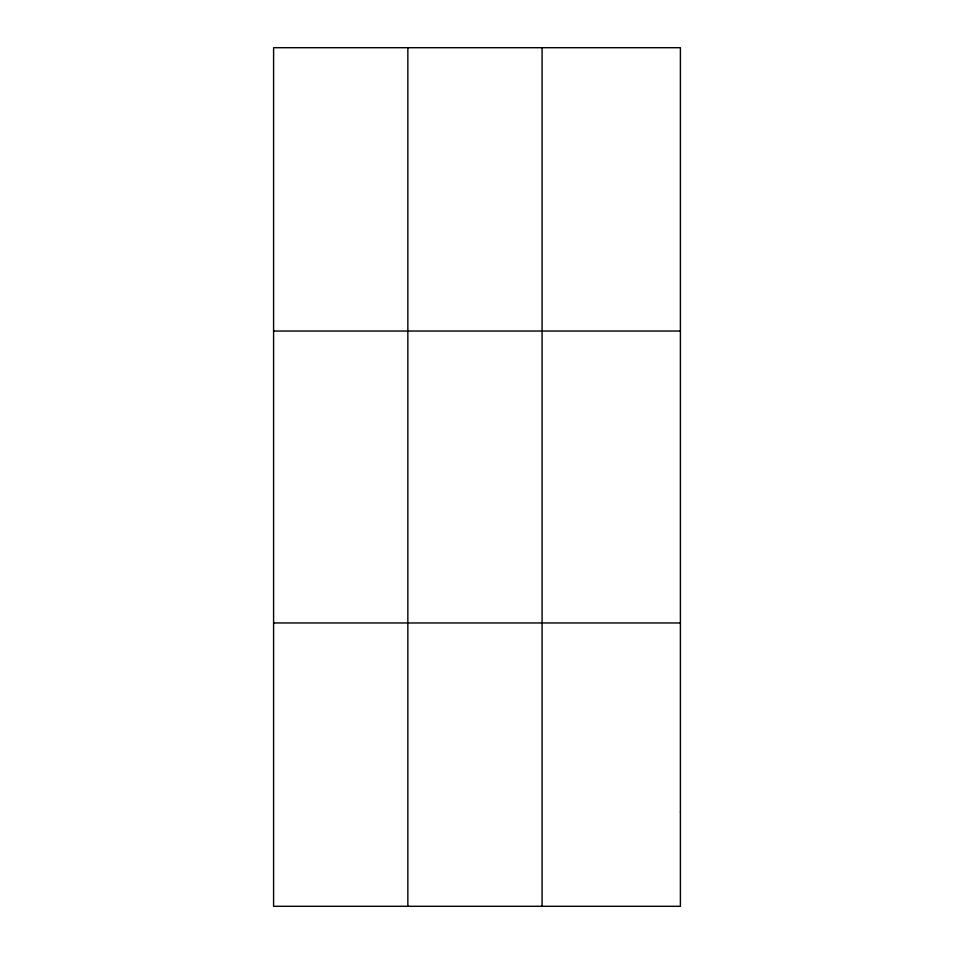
<?xml version="1.0" encoding="UTF-8"?>
<svg xmlns="http://www.w3.org/2000/svg" width="954" height="954" viewBox="0 0 954 954"><rect width="100%" height="100%" fill="white"/><g stroke="black" fill="none" stroke-linecap="round" stroke-linejoin="round"><path stroke-width="1.43" d="M407.847 906.3L407.847 47.7M542.087 906.3L542.087 47.7M273.595 331.038L680.405 331.038M273.595 622.962L680.405 622.962M680.405 811.854L680.405 906.3L273.595 906.3L273.595 47.7L680.405 47.7L680.405 811.854"/></g></svg>
